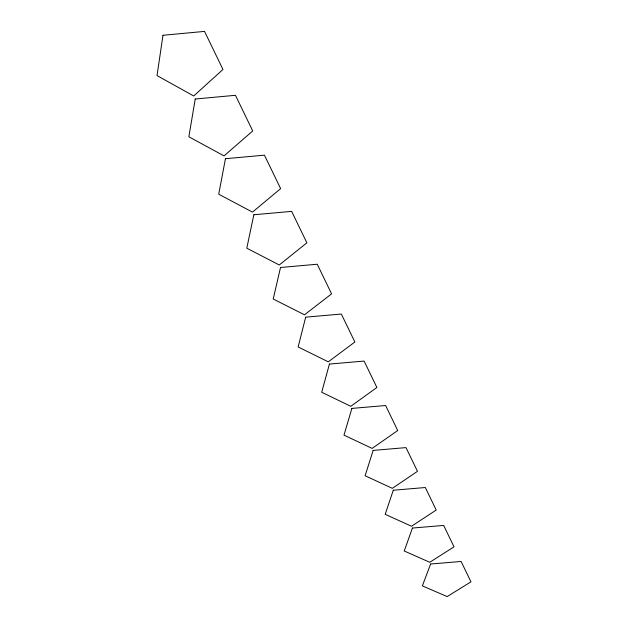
<?xml version="1.0" encoding="UTF-8"?>
<svg xmlns="http://www.w3.org/2000/svg" width="628" height="628" viewBox="0 0 628 628"><rect width="100%" height="100%" fill="white"/><g stroke="black" fill="none" stroke-linecap="round" stroke-linejoin="round"><path stroke-width="0.94" d="M162.982 35.278L157.031 75.572L193.707 95.982L222.971 69.472L204.54 31.4L162.982 35.278M195.237 99.004L188.863 136.786L224.031 155.877L252.723 130.954L235.469 95.299L195.237 99.004M225.46 158.711L218.717 194.209L252.487 212.099L280.637 188.62L264.443 155.163L225.46 158.711M253.838 214.76L246.788 248.186L279.264 264.977L306.872 242.824L291.651 211.369L253.838 214.76M280.528 267.489L273.211 299.007L304.486 314.809L331.576 293.857L317.234 264.231L280.528 267.489M305.679 317.171L298.143 346.954L328.295 361.838L354.875 342.001L341.342 314.039L305.679 317.171M329.425 364.075L321.701 392.257L350.801 406.308L376.894 387.484L364.107 361.061L329.425 364.075M351.876 408.42L343.995 435.133L372.121 448.408L397.728 430.533L385.623 405.515L351.876 408.42M373.134 450.409L365.127 475.765L392.327 488.333L417.479 471.322L405.994 447.607L373.134 450.409M393.293 490.233L385.176 514.332L411.521 526.24L436.217 510.038L425.313 487.524L393.293 490.233M412.431 528.046L404.236 550.984L429.764 562.288L454.02 546.831L443.666 525.432L412.431 528.046M430.635 564.007L422.369 585.861L447.136 596.6L470.969 581.842L461.109 561.471L430.635 564.007"/></g></svg>
